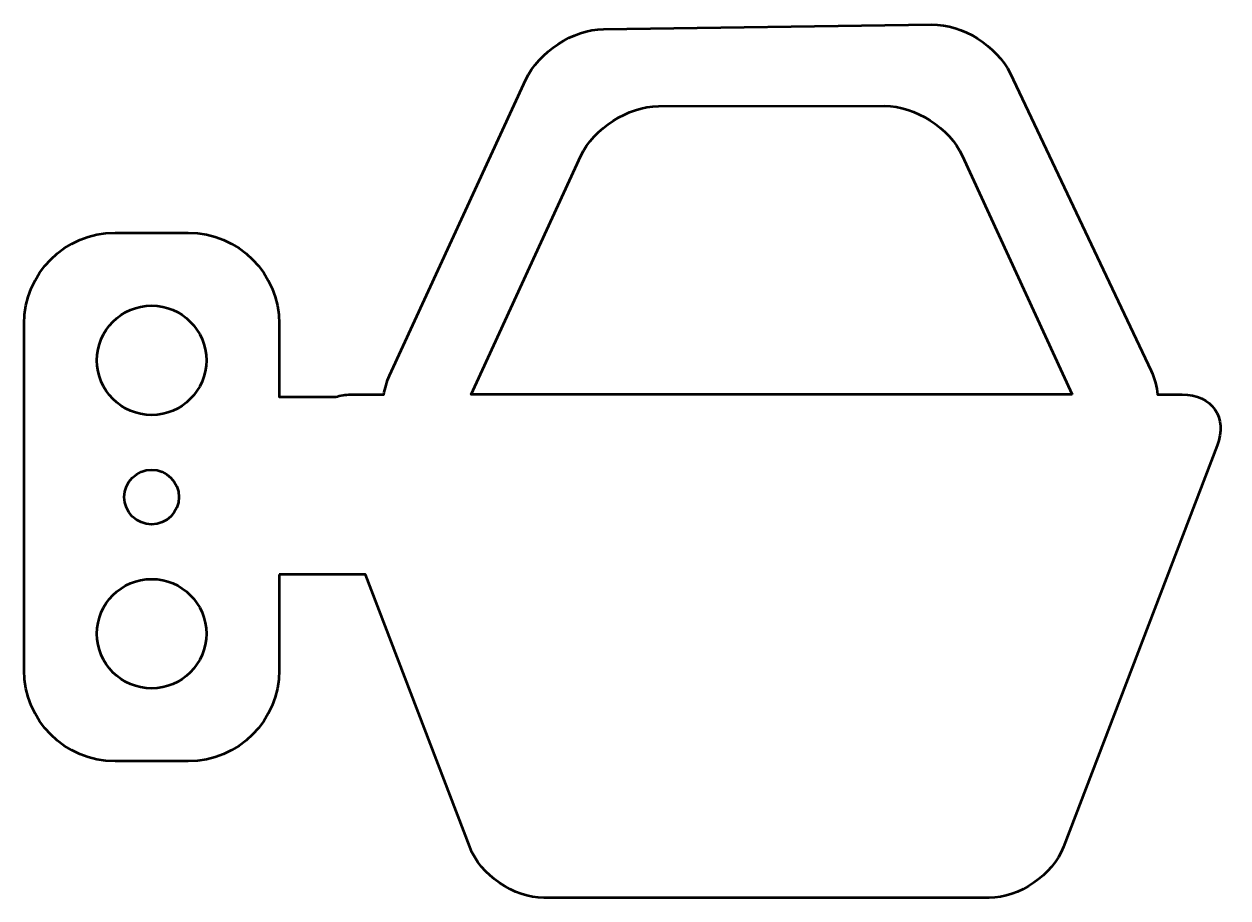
# Model space of a CAD drawing. Header units: centimetres. Extents: x -13.28 to -6.68, y -12.4 to -7.6.
import ezdxf

# ---------------------------------------------------------------- set-up
doc = ezdxf.new("R2010")
doc.units = ezdxf.units.CM
doc.header["$MEASUREMENT"] = 0
doc.layers.add('Layer 1', color=7, linetype='Continuous')

msp = doc.modelspace()

# ---------------------------------------------------------------- linework, layer by layer
at = {"layer": 'Layer 1', "lineweight": 53}
for centre, major_axis in [((-12.58231, -9.44651), (0, 0.3)), ((-12.58231, -10.19651), (0, 0.15)), ((-12.58231, -10.94651), (0, 0.3))]:
    msp.add_ellipse(centre, major_axis=major_axis, ratio=1, dxfattribs=at)
for points, knots in [([(-11.88231, -10.62199), (-11.88231, -10.62199), (-11.40979, -10.62199), (-11.40979, -10.62199), (-11.40979, -10.62199), (-11.40979, -10.62199), (-10.83725, -12.11613), (-10.83725, -12.11613), (-10.83725, -12.11613), (-10.77821, -12.2702), (-10.59491, -12.3963), (-10.42991, -12.3963), (-10.42991, -12.3963), (-10.42991, -12.3963), (-7.98721, -12.3963), (-7.98721, -12.3963), (-7.98721, -12.3963), (-7.82221, -12.3963), (-7.63888, -12.2702), (-7.57984, -12.11613), (-7.57984, -12.11613), (-7.57984, -12.11613), (-6.7362, -9.91451), (-6.7362, -9.91451), (-6.7362, -9.91451), (-6.67717, -9.76046), (-6.76387, -9.63437), (-6.92888, -9.63437), (-6.92888, -9.63437), (-6.92888, -9.63437), (-7.06351, -9.63437), (-7.06351, -9.63437), (-7.06351, -9.63437), (-7.06709, -9.59189), (-7.07872, -9.54762), (-7.09908, -9.50461), (-7.09908, -9.50461), (-7.09908, -9.50461), (-7.87262, -7.87071), (-7.87262, -7.87071), (-7.87262, -7.87071), (-7.94323, -7.72158), (-8.13596, -7.60144), (-8.30096, -7.60371), (-8.30096, -7.60371), (-8.30096, -7.60371), (-10.1037, -7.62875), (-10.1037, -7.62875), (-10.1037, -7.62875), (-10.26868, -7.63102), (-10.46014, -7.75553), (-10.5291, -7.90542), (-10.5291, -7.90542), (-10.5291, -7.90542), (-11.27675, -9.52967), (-11.27675, -9.52967), (-11.27675, -9.52967), (-11.29269, -9.56429), (-11.30305, -9.59972), (-11.30818, -9.63437), (-11.30818, -9.63437), (-11.30818, -9.63437), (-11.48824, -9.63437), (-11.48824, -9.63437), (-11.48824, -9.63437), (-11.51912, -9.63437), (-11.54726, -9.63879), (-11.57221, -9.64698), (-11.57221, -9.64698), (-11.57221, -9.64698), (-11.88231, -9.64698), (-11.88231, -9.64698), (-11.88231, -9.64698), (-11.88231, -9.64698), (-11.88231, -9.24651), (-11.88231, -9.24651), (-11.88231, -9.24651), (-11.88231, -8.97037), (-12.10617, -8.74651), (-12.38231, -8.74651), (-12.38231, -8.74651), (-12.38231, -8.74651), (-12.78231, -8.74651), (-12.78231, -8.74651), (-12.78231, -8.74651), (-13.05845, -8.74651), (-13.28231, -8.97037), (-13.28231, -9.24651), (-13.28231, -9.24651), (-13.28231, -9.24651), (-13.28231, -11.14651), (-13.28231, -11.14651), (-13.28231, -11.14651), (-13.28231, -11.42265), (-13.05845, -11.64651), (-12.78231, -11.64651), (-12.78231, -11.64651), (-12.78231, -11.64651), (-12.38231, -11.64651), (-12.38231, -11.64651), (-12.38231, -11.64651), (-12.10617, -11.64651), (-11.88231, -11.42265), (-11.88231, -11.14651), (-11.88231, -11.14651), (-11.88231, -11.14651), (-11.88231, -10.62199), (-11.88231, -10.62199)], [0, 0, 0, 0, 0.0357143, 0.0357143, 0.0357143, 0.0357143, 0.0714286, 0.0714286, 0.0714286, 0.0714286, 0.1071429, 0.1071429, 0.1071429, 0.1071429, 0.1428571, 0.1428571, 0.1428571, 0.1428571, 0.1785714, 0.1785714, 0.1785714, 0.1785714, 0.2142857, 0.2142857, 0.2142857, 0.2142857, 0.25, 0.25, 0.25, 0.25, 0.2857143, 0.2857143, 0.2857143, 0.2857143, 0.3214286, 0.3214286, 0.3214286, 0.3214286, 0.3571429, 0.3571429, 0.3571429, 0.3571429, 0.3928571, 0.3928571, 0.3928571, 0.3928571, 0.4285714, 0.4285714, 0.4285714, 0.4285714, 0.4642857, 0.4642857, 0.4642857, 0.4642857, 0.5, 0.5, 0.5, 0.5, 0.5357143, 0.5357143, 0.5357143, 0.5357143, 0.5714286, 0.5714286, 0.5714286, 0.5714286, 0.6071429, 0.6071429, 0.6071429, 0.6071429, 0.6428571, 0.6428571, 0.6428571, 0.6428571, 0.6785714, 0.6785714, 0.6785714, 0.6785714, 0.7142857, 0.7142857, 0.7142857, 0.7142857, 0.75, 0.75, 0.75, 0.75, 0.7857143, 0.7857143, 0.7857143, 0.7857143, 0.8214286, 0.8214286, 0.8214286, 0.8214286, 0.8571429, 0.8571429, 0.8571429, 0.8571429, 0.8928571, 0.8928571, 0.8928571, 0.8928571, 0.9285714, 0.9285714, 0.9285714, 0.9285714, 1, 1, 1, 1]), ([(-7.53088, -9.63437), (-7.53088, -9.63437), (-8.13483, -8.3224), (-8.13483, -8.3224), (-8.13483, -8.3224), (-8.20384, -8.17251), (-8.3953, -8.05006), (-8.56027, -8.05031), (-8.56027, -8.05031), (-8.56027, -8.05031), (-9.80175, -8.0521), (-9.80175, -8.0521), (-9.80175, -8.0521), (-9.96678, -8.05234), (-10.15822, -8.17516), (-10.2272, -8.32505), (-10.2272, -8.32505), (-10.2272, -8.32505), (-10.82985, -9.63437), (-10.82985, -9.63437), (-10.82985, -9.63437), (-10.82985, -9.63437), (-7.53088, -9.63437), (-7.53088, -9.63437)], [0, 0, 0, 0, 0.1428571, 0.1428571, 0.1428571, 0.1428571, 0.2857143, 0.2857143, 0.2857143, 0.2857143, 0.4285714, 0.4285714, 0.4285714, 0.4285714, 0.5714286, 0.5714286, 0.5714286, 0.5714286, 0.7142857, 0.7142857, 0.7142857, 0.7142857, 1, 1, 1, 1])]:
    msp.add_open_spline(points, degree=3, knots=knots, dxfattribs=at)

doc.saveas('drawing.dxf')
